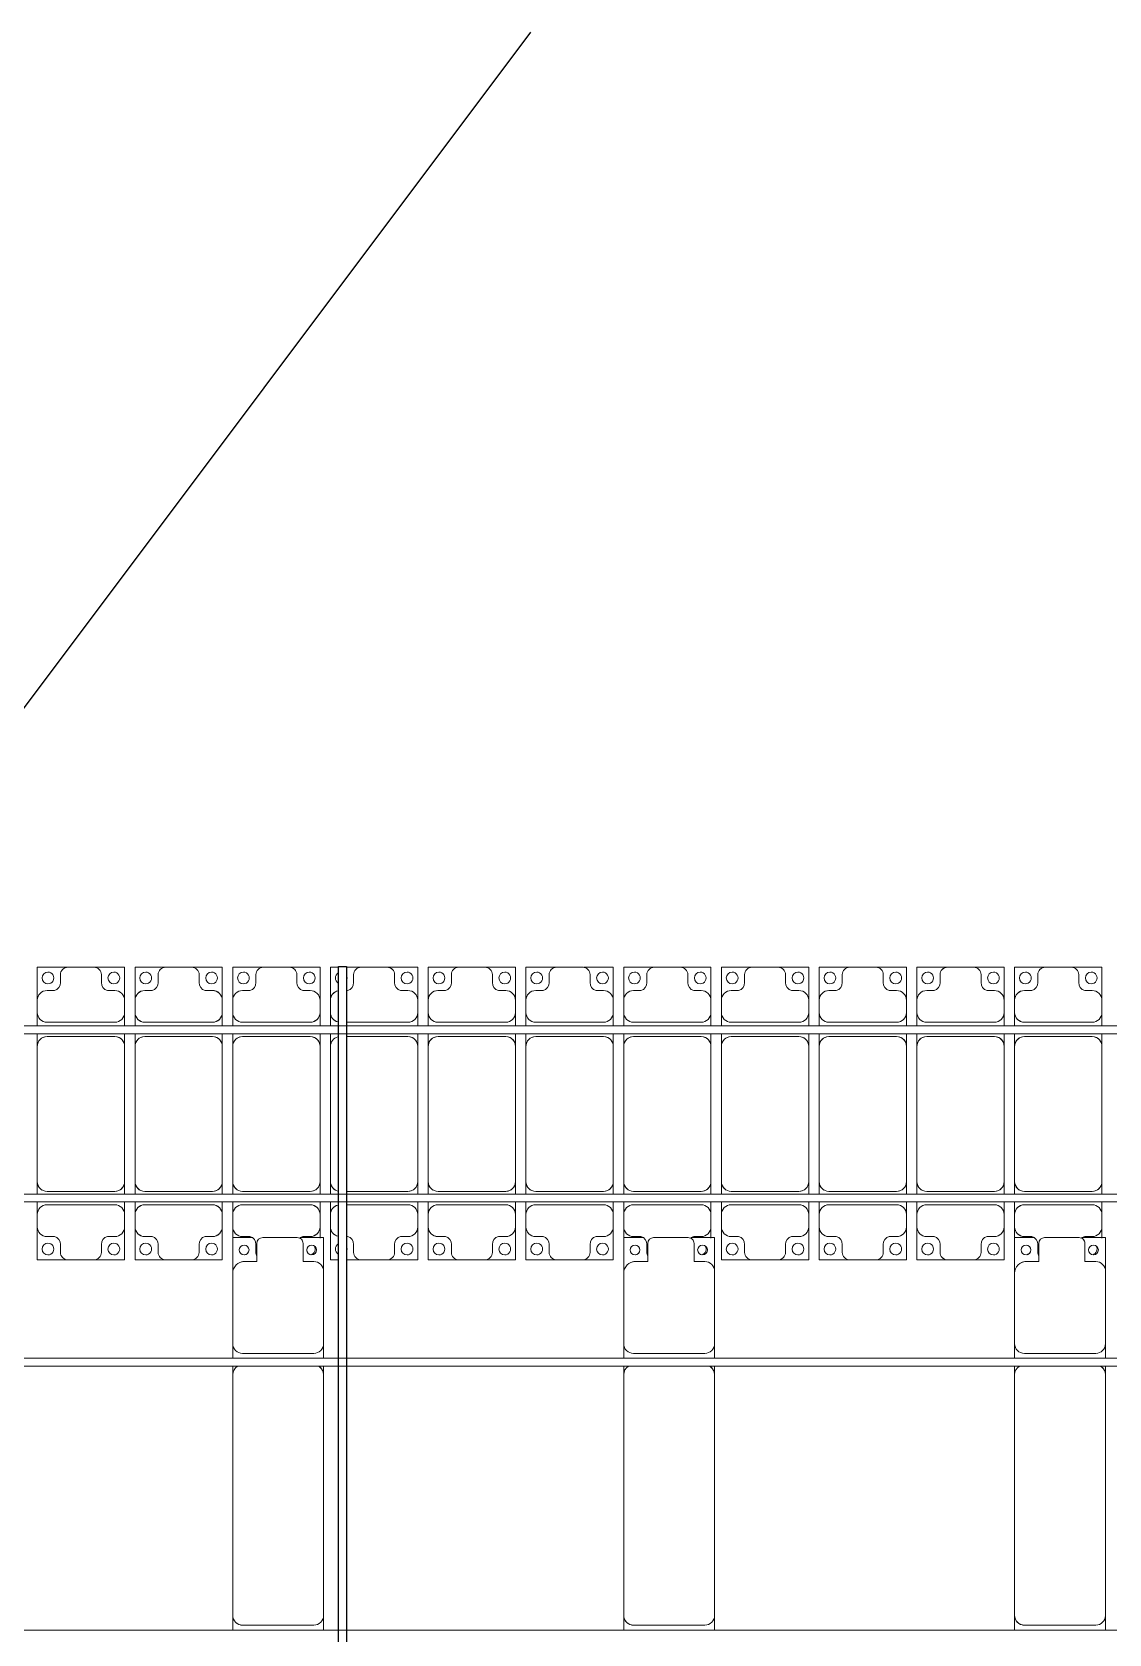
# Model space of a CAD drawing. Header units: millimetres. Extents: x -178706 to 107777, y -87310 to 933.
# Drawn here: x -66151 to -60641, y -8881 to -687 of the extents above; entities that cross this region are included whole.
import ezdxf

# ---------------------------------------------------------------- set-up
doc = ezdxf.new("R2010")
doc.units = ezdxf.units.MM
doc.layers.add('A-GENM', color=13, linetype='Continuous', lineweight=9)
doc.layers.add('S-BEAM', color=12, linetype='Continuous', lineweight=9)
doc.layers.add('GC-DAY NEO', color=5, linetype='Continuous')

# ---------------------------------------------------------------- blocks, each defined once
blk = doc.blocks.new('Dai phao do pin - DẢI PHAO ĐỠ PIN-V53-BỐ TRÍ KHUNG KẾT CẤU BÈ PIN 04')
at = {"layer": 'A-GENM', "color": 7}
for p, q in [((67074.7, 241.6), (67149.7, 241.6)), ((67099.7, 191.6), (67099.7, -173.4)), ((68380.3, 241.6), (67149.7, 241.6)), ((68380.3, 241.6), (68424.7, 241.6)), ((68464.7, 241.6), (68539.7, 241.6)), ((68489.7, 191.6), (68489.7, -173.4)), ((68899.7, 241.6), (68539.7, 241.6)), ((68899.7, 241.6), (69082.2, 241.6)), ((68959.7, 118.2), (68959.7, 181.6)), ((69082.2, 241.6), (69082.2, 142.1)), ((69052.2, 118.2), (68959.7, 118.2)), ((69082.2, -88.2), (69082.2, 88.2)), ((68959.7, -173.4), (68959.7, -118.2)), ((68959.7, -118.2), (69052.2, -118.2)), ((69082.2, -105.4), (69082.2, -223.4)), ((67149.7, -223.4), (67074.7, -223.4)), ((67149.7, -223.4), (68380.3, -223.4)), ((68424.7, -223.4), (68380.3, -223.4)), ((68539.7, -223.4), (68464.7, -223.4)), ((68539.7, -223.4), (68909.7, -223.4)), ((69082.2, -223.4), (68909.7, -223.4))]:
    blk.add_line(p, q, dxfattribs=at)
for centre, radius, start, end in [((67149.7, 191.6), 50, 90, 180), ((67149.7, 191.6), 50, 105, 180), ((68380.3, 191.6), 50, 30, 90), ((68380.3, 191.6), 50, 30, 90), ((68539.7, 191.6), 50, 90, 180), ((68539.7, 191.6), 50, 135, 180), ((68899.7, 181.6), 60, 0, 90), ((68899.7, 181.6), 60, 0, 30), ((69018.6, 183.2), 25, 360, 180), ((69018.6, 183.2), 25, 180, 360), ((69052.2, 88.2), 30, 360, 90), ((69018.6, -161.8), 25, 360, 180), ((69018.6, -161.8), 25, 180, 360), ((69018.6, -161.8), 25, 90, 105), ((69052.2, -88.2), 30, 270, 0), ((69052.2, -88.2), 30, 300, 330), ((67149.7, -173.4), 50, 180, 270), ((67149.7, -173.4), 50, 180, 270), ((68380.3, -173.4), 50, 270, 330), ((68380.3, -173.4), 50, 285, 330), ((68539.7, -173.4), 50, 180, 270), ((68539.7, -173.4), 50, 180, 225), ((68909.7, -173.4), 50, 270, 0), ((68909.7, -173.4), 50, 315, 0)]:
    blk.add_arc(centre, radius, start, end, dxfattribs=at)
blk = doc.blocks.new('Dai phao do pin - DẢI PHAO ĐỠ PIN-V54-BỐ TRÍ KHUNG KẾT CẤU BÈ PIN 04')
at = {"layer": 'A-GENM', "color": 7}
for p, q in [((67074.7, 241.6), (67149.7, 241.6)), ((67099.7, 191.6), (67099.7, -173.4)), ((68380.3, 241.6), (67149.7, 241.6)), ((68380.3, 241.6), (68424.7, 241.6)), ((68464.7, 241.6), (68539.7, 241.6)), ((68489.7, 191.6), (68489.7, -173.4)), ((68899.7, 241.6), (68539.7, 241.6)), ((68902, 241.6), (69082.2, 241.6)), ((68959.7, 118.2), (68959.7, 181.6)), ((69082.2, 241.6), (69082.2, 142.1)), ((69052.2, 118.2), (68959.7, 118.2)), ((69082.2, -88.2), (69082.2, 88.2)), ((68959.7, -173.4), (68959.7, -118.2)), ((68959.7, -118.2), (69052.2, -118.2)), ((69082.2, -105.4), (69082.2, -223.4)), ((67149.7, -223.4), (67074.7, -223.4)), ((67149.7, -223.4), (68380.3, -223.4)), ((68424.7, -223.4), (68380.3, -223.4)), ((68539.7, -223.4), (68464.7, -223.4)), ((68539.7, -223.4), (68909.7, -223.4)), ((69082.2, -223.4), (68909.7, -223.4))]:
    blk.add_line(p, q, dxfattribs=at)
for centre, radius, start, end in [((67149.7, 191.6), 50, 90, 180), ((67149.7, 191.6), 50, 105, 180), ((68380.3, 191.6), 50, 30, 90), ((68380.3, 191.6), 50, 30, 90), ((68539.7, 191.6), 50, 90, 180), ((68539.7, 191.6), 50, 135, 180), ((68899.7, 181.6), 60, 0, 90), ((68899.7, 181.6), 60, 0, 30), ((69018.6, 183.2), 25, 360, 180), ((69018.6, 183.2), 25, 180, 360), ((69052.2, 88.2), 30, 360, 90), ((69018.6, -161.8), 25, 360, 180), ((69018.6, -161.8), 25, 180, 360), ((69018.6, -161.8), 25, 90, 105), ((69052.2, -88.2), 30, 270, 0), ((69052.2, -88.2), 30, 300, 330), ((67149.7, -173.4), 50, 180, 270), ((67149.7, -173.4), 50, 180, 270), ((68380.3, -173.4), 50, 270, 330), ((68380.3, -173.4), 50, 285, 330), ((68539.7, -173.4), 50, 180, 270), ((68539.7, -173.4), 50, 180, 225), ((68909.7, -173.4), 50, 270, 0), ((68909.7, -173.4), 50, 315, 0)]:
    blk.add_arc(centre, radius, start, end, dxfattribs=at)
blk = doc.blocks.new('Dai phao do pin - DẢI PHAO ĐỠ PIN-V55-BỐ TRÍ KHUNG KẾT CẤU BÈ PIN 04')
at = {"layer": 'A-GENM', "color": 7}
for p, q in [((67074.7, 241.6), (67149.7, 241.6)), ((67099.7, 191.6), (67099.7, -173.4)), ((68380.3, 241.6), (67149.7, 241.6)), ((68380.3, 241.6), (68424.7, 241.6)), ((68464.7, 241.6), (68539.7, 241.6)), ((68489.7, 191.6), (68489.7, -173.4)), ((68899.7, 241.6), (68539.7, 241.6)), ((68899.7, 241.6), (69082.2, 241.6)), ((68959.7, 118.2), (68959.7, 181.6)), ((69082.2, 241.6), (69082.2, 142.1)), ((69052.2, 118.2), (68959.7, 118.2)), ((69082.2, -88.2), (69082.2, 88.2)), ((68959.7, -173.4), (68959.7, -118.2)), ((68959.7, -118.2), (69052.2, -118.2)), ((69082.2, -105.4), (69082.2, -223.4)), ((67149.7, -223.4), (67074.7, -223.4)), ((67149.7, -223.4), (68380.3, -223.4)), ((68424.7, -223.4), (68380.3, -223.4)), ((68539.7, -223.4), (68464.7, -223.4)), ((68539.7, -223.4), (68909.7, -223.4)), ((69082.2, -223.4), (68909.7, -223.4))]:
    blk.add_line(p, q, dxfattribs=at)
for centre, radius, start, end in [((67149.7, 191.6), 50, 90, 180), ((67149.7, 191.6), 50, 105, 180), ((68380.3, 191.6), 50, 30, 90), ((68380.3, 191.6), 50, 30, 90), ((68539.7, 191.6), 50, 90, 180), ((68539.7, 191.6), 50, 135, 180), ((68899.7, 181.6), 60, 0, 90), ((68899.7, 181.6), 60, 0, 27.22226), ((69018.6, 183.2), 25, 360, 180), ((69018.6, 183.2), 25, 180, 360), ((69052.2, 88.2), 30, 360, 90), ((69018.6, -161.8), 25, 360, 180), ((69018.6, -161.8), 25, 180, 360), ((69018.6, -161.8), 25, 90, 105), ((69052.2, -88.2), 30, 270, 0), ((69052.2, -88.2), 30, 300, 330), ((67149.7, -173.4), 50, 180, 270), ((67149.7, -173.4), 50, 180, 270), ((68380.3, -173.4), 50, 270, 330), ((68380.3, -173.4), 50, 285, 330), ((68539.7, -173.4), 50, 180, 270), ((68539.7, -173.4), 50, 180, 225), ((68909.7, -173.4), 50, 270, 0), ((68909.7, -173.4), 50, 315, 0)]:
    blk.add_arc(centre, radius, start, end, dxfattribs=at)
blk = doc.blocks.new('Dầm C52 - Dầm C52-21052-BỐ TRÍ KHUNG KẾT CẤU BÈ PIN 04')
at = {"layer": 'S-BEAM', "color": 1}
blk.add_line((63551.9, -20), (-63551.9, -20), dxfattribs=at)
blk = doc.blocks.new('Dầm C52 - Dầm C52-21053-BỐ TRÍ KHUNG KẾT CẤU BÈ PIN 04')
at = {"layer": 'S-BEAM', "color": 1}
for p, q in [((-63553.8, 20), (63553.8, 20)), ((63553.8, -20), (-63553.8, -20))]:
    blk.add_line(p, q, dxfattribs=at)
blk = doc.blocks.new('Dầm C52 - Dầm C52-21054-BỐ TRÍ KHUNG KẾT CẤU BÈ PIN 04')
at = {"layer": 'S-BEAM', "color": 1}
for p, q in [((-63555, 20), (63555, 20)), ((63555, -20), (-63555, -20))]:
    blk.add_line(p, q, dxfattribs=at)
blk = doc.blocks.new('Dầm C52 - Dầm C52-21055-BỐ TRÍ KHUNG KẾT CẤU BÈ PIN 04')
at = {"layer": 'S-BEAM', "color": 1}
for p, q in [((-63556.2, 20), (63556.2, 20)), ((63556.2, -20), (-63556.2, -20))]:
    blk.add_line(p, q, dxfattribs=at)
blk = doc.blocks.new('Dầm C52 - Hộp 40x60-15957-BỐ TRÍ KHUNG KẾT CẤU BÈ PIN 04')
at = {"layer": 'S-BEAM', "color": 3, "lineweight": 25}
for p, q in [((-37160, 20), (37160, 20)), ((37160, 20), (37160, -20)), ((37160, -20), (-37160, -20))]:
    blk.add_line(p, q, dxfattribs=at)
blk = doc.blocks.new('Dai phaodi lai - DẢI PHAO ĐI LẠI-21666-BỐ TRÍ KHUNG KẾT CẤU BÈ PIN 04')
at = {"layer": 'A-GENM', "color": 7}
for p, q in [((104776.8, 748.4), (104933.1, 748.4)), ((104776.8, 579.3), (104776.8, 748.4)), ((105066.9, 748.4), (104933.1, 748.4)), ((105066.9, 748.4), (105223.2, 748.4)), ((105223.2, 748.4), (105223.2, 579.3)), ((105276.8, 748.4), (105433.1, 748.4)), ((105276.8, 579.3), (105276.8, 748.4)), ((105566.9, 748.4), (105433.1, 748.4)), ((105566.9, 748.4), (105723.2, 748.4)), ((105723.2, 748.4), (105723.2, 579.3)), ((105776.8, 748.4), (105933.1, 748.4)), ((105776.8, 579.3), (105776.8, 748.4)), ((106066.9, 748.4), (105933.1, 748.4)), ((106066.9, 748.4), (106223.2, 748.4)), ((106223.2, 748.4), (106223.2, 579.3)), ((106276.8, 748.4), (106318.3, 748.4)), ((106276.8, 579.3), (106276.8, 748.4)), ((106358.3, 748.4), (106433.1, 748.4)), ((106566.9, 748.4), (106433.1, 748.4)), ((106566.9, 748.4), (106723.2, 748.4)), ((106723.2, 748.4), (106723.2, 579.3)), ((106776.8, 748.4), (106933.1, 748.4)), ((106776.8, 579.3), (106776.8, 748.4)), ((107066.9, 748.4), (106933.1, 748.4)), ((107066.9, 748.4), (107223.2, 748.4)), ((107223.2, 748.4), (107223.2, 579.3)), ((107276.8, 748.4), (107433.1, 748.4)), ((107276.8, 579.3), (107276.8, 748.4)), ((107566.9, 748.4), (107433.1, 748.4)), ((107571.8, 748.4), (107723.2, 748.4)), ((107723.2, 748.4), (107723.2, 579.3)), ((107776.8, 748.4), (107933.1, 748.4)), ((107776.8, 579.3), (107776.8, 748.4)), ((108066.9, 748.4), (107933.1, 748.4)), ((108066.9, 748.4), (108223.2, 748.4)), ((108223.2, 748.4), (108223.2, 579.3)), ((108276.8, 748.4), (108433.1, 748.4)), ((108276.8, 579.3), (108276.8, 748.4)), ((108566.9, 748.4), (108433.1, 748.4)), ((108566.9, 748.4), (108723.2, 748.4)), ((108723.2, 748.4), (108723.2, 579.3)), ((108776.8, 748.4), (108933.1, 748.4)), ((108776.8, 579.3), (108776.8, 748.4)), ((109066.9, 748.4), (108933.1, 748.4)), ((109066.9, 748.4), (109223.2, 748.4)), ((109223.2, 748.4), (109223.2, 579.3)), ((109276.8, 748.4), (109433.1, 748.4)), ((109276.8, 579.3), (109276.8, 748.4)), ((109566.9, 748.4), (109433.1, 748.4)), ((109566.9, 748.4), (109723.2, 748.4)), ((109723.2, 748.4), (109723.2, 579.3)), ((109776.8, 748.4), (109933.1, 748.4)), ((109776.8, 579.3), (109776.8, 748.4)), ((110066.9, 748.4), (109933.1, 748.4)), ((110066.9, 748.4), (110223.2, 748.4)), ((110223.2, 748.4), (110223.2, 579.3)), ((104895.1, 710.4), (104895.1, 670.7)), ((105104.9, 670.7), (105104.9, 710.4)), ((105395.1, 710.4), (105395.1, 670.7)), ((105604.9, 670.7), (105604.9, 710.4)), ((105895.1, 710.4), (105895.1, 670.7)), ((106104.9, 670.7), (106104.9, 710.4)), ((106395.1, 710.4), (106395.1, 670.7)), ((106604.9, 670.7), (106604.9, 710.4)), ((106895.1, 710.4), (106895.1, 670.7)), ((107104.9, 670.7), (107104.9, 710.4)), ((107395.1, 710.4), (107395.1, 670.7)), ((107604.9, 670.7), (107604.9, 710.4)), ((107895.1, 710.4), (107895.1, 670.7)), ((108104.9, 670.7), (108104.9, 710.4)), ((108395.1, 710.4), (108395.1, 670.7)), ((108604.9, 670.7), (108604.9, 710.4)), ((108895.1, 710.4), (108895.1, 670.7)), ((109104.9, 670.7), (109104.9, 710.4)), ((109395.1, 710.4), (109395.1, 670.7)), ((109604.9, 670.7), (109604.9, 710.4)), ((109895.1, 710.4), (109895.1, 670.7)), ((110104.9, 670.7), (110104.9, 710.4)), ((104776.8, 579.3), (104776.8, 516.7)), ((104864.3, 629.3), (104826.8, 629.3)), ((105173.2, 629.3), (105135.7, 629.3)), ((105223.2, 516.7), (105223.2, 579.3)), ((105276.8, 579.3), (105276.8, 516.7)), ((105364.3, 629.3), (105326.8, 629.3)), ((105673.2, 629.3), (105635.7, 629.3)), ((105723.2, 516.7), (105723.2, 579.3)), ((105776.8, 579.3), (105776.8, 516.7)), ((105864.3, 629.3), (105826.8, 629.3)), ((106173.2, 629.3), (106135.7, 629.3)), ((106223.2, 516.7), (106223.2, 579.3)), ((106276.8, 579.3), (106276.8, 516.7)), ((106364.3, 629.3), (106358.3, 629.3)), ((106673.2, 629.3), (106635.7, 629.3)), ((106723.2, 516.7), (106723.2, 579.3)), ((106776.8, 579.3), (106776.8, 516.7)), ((106864.3, 629.3), (106826.8, 629.3)), ((107173.2, 629.3), (107135.7, 629.3)), ((107223.2, 516.7), (107223.2, 579.3)), ((107276.8, 579.3), (107276.8, 516.7)), ((107364.3, 629.3), (107326.8, 629.3)), ((107673.2, 629.3), (107635.7, 629.3)), ((107723.2, 516.7), (107723.2, 579.3)), ((107776.8, 579.3), (107776.8, 516.7)), ((107864.3, 629.3), (107826.8, 629.3)), ((108173.2, 629.3), (108135.7, 629.3)), ((108223.2, 516.7), (108223.2, 579.3)), ((108276.8, 579.3), (108276.8, 516.7)), ((108364.3, 629.3), (108326.8, 629.3)), ((108673.2, 629.3), (108635.7, 629.3)), ((108723.2, 516.7), (108723.2, 579.3)), ((108776.8, 579.3), (108776.8, 516.7)), ((108864.3, 629.3), (108826.8, 629.3)), ((109173.2, 629.3), (109135.7, 629.3)), ((109223.2, 516.7), (109223.2, 579.3)), ((109276.8, 579.3), (109276.8, 516.7)), ((109364.3, 629.3), (109326.8, 629.3)), ((109673.2, 629.3), (109635.7, 629.3)), ((109723.2, 516.7), (109723.2, 579.3)), ((109776.8, 579.3), (109776.8, 516.7)), ((109864.3, 629.3), (109826.8, 629.3)), ((110173.2, 629.3), (110135.7, 629.3)), ((110223.2, 516.7), (110223.2, 579.3)), ((104776.8, 447.9), (104776.8, 516.7)), ((105223.2, 516.7), (105223.2, 447.9)), ((105276.8, 447.9), (105276.8, 516.7)), ((105723.2, 516.7), (105723.2, 447.9)), ((105776.8, 447.9), (105776.8, 516.7)), ((106223.2, 516.7), (106223.2, 447.9)), ((106276.8, 447.9), (106276.8, 516.7)), ((106723.2, 516.7), (106723.2, 447.9)), ((106776.8, 447.9), (106776.8, 516.7)), ((107223.2, 516.7), (107223.2, 447.9)), ((107276.8, 447.9), (107276.8, 516.7)), ((107723.2, 516.7), (107723.2, 447.9)), ((107776.8, 447.9), (107776.8, 516.7)), ((108223.2, 516.7), (108223.2, 447.9)), ((108276.8, 447.9), (108276.8, 516.7)), ((108723.2, 516.7), (108723.2, 447.9)), ((108776.8, 447.9), (108776.8, 516.7)), ((109223.2, 516.7), (109223.2, 447.9)), ((109276.8, 447.9), (109276.8, 516.7)), ((109723.2, 516.7), (109723.2, 447.9)), ((109776.8, 447.9), (109776.8, 516.7)), ((110223.2, 516.7), (110223.2, 447.9)), ((104826.8, 466.7), (105173.2, 466.7)), ((105326.8, 466.7), (105673.2, 466.7)), ((105826.8, 466.7), (106173.2, 466.7)), ((106358.3, 466.7), (106673.2, 466.7)), ((106826.8, 466.7), (107173.2, 466.7)), ((107326.8, 466.7), (107673.2, 466.7)), ((107826.8, 466.7), (108173.2, 466.7)), ((108326.8, 466.7), (108673.2, 466.7)), ((108826.8, 466.7), (109173.2, 466.7)), ((109326.8, 466.7), (109673.2, 466.7)), ((109826.8, 466.7), (110173.2, 466.7)), ((104776.8, 343.3), (104776.8, 407.9)), ((104776.8, 343.3), (104776.8, -348.3)), ((105173.2, 393.3), (104826.8, 393.3)), ((105223.2, 407.9), (105223.2, 343.3)), ((105223.2, -348.3), (105223.2, 343.3)), ((105276.8, 343.3), (105276.8, 407.9)), ((105276.8, 343.3), (105276.8, -348.3)), ((105673.2, 393.3), (105326.8, 393.3)), ((105723.2, 407.9), (105723.2, 343.3)), ((105723.2, -348.3), (105723.2, 343.3)), ((105776.8, 343.3), (105776.8, 407.9)), ((105776.8, 343.3), (105776.8, -348.3)), ((106173.2, 393.3), (105826.8, 393.3)), ((106223.2, 407.9), (106223.2, 343.3)), ((106223.2, -348.3), (106223.2, 343.3)), ((106276.8, 343.3), (106276.8, 407.9)), ((106276.8, 343.3), (106276.8, -348.3)), ((106673.2, 393.3), (106358.3, 393.3)), ((106723.2, 407.9), (106723.2, 343.3)), ((106723.2, -348.3), (106723.2, 343.3)), ((106776.8, 343.3), (106776.8, 407.9)), ((106776.8, 343.3), (106776.8, -348.3)), ((107173.2, 393.3), (106826.8, 393.3)), ((107223.2, 407.9), (107223.2, 343.3)), ((107223.2, -348.3), (107223.2, 343.3)), ((107276.8, 343.3), (107276.8, 407.9)), ((107276.8, 343.3), (107276.8, -348.3)), ((107673.2, 393.3), (107326.8, 393.3)), ((107723.2, 407.9), (107723.2, 343.3)), ((107723.2, -348.3), (107723.2, 343.3)), ((107776.8, 343.3), (107776.8, 407.9)), ((107776.8, 343.3), (107776.8, -348.3)), ((108173.2, 393.3), (107826.8, 393.3)), ((108223.2, 407.9), (108223.2, 343.3)), ((108223.2, -348.3), (108223.2, 343.3)), ((108276.8, 343.3), (108276.8, 407.9)), ((108276.8, 343.3), (108276.8, -348.3)), ((108673.2, 393.3), (108326.8, 393.3)), ((108723.2, 407.9), (108723.2, 343.3)), ((108723.2, -348.3), (108723.2, 343.3)), ((108776.8, 343.3), (108776.8, 407.9)), ((108776.8, 343.3), (108776.8, -348.3)), ((109173.2, 393.3), (108826.8, 393.3)), ((109223.2, 407.9), (109223.2, 343.3)), ((109223.2, -348.3), (109223.2, 343.3)), ((109276.8, 343.3), (109276.8, 407.9)), ((109276.8, 343.3), (109276.8, -348.3)), ((109673.2, 393.3), (109326.8, 393.3)), ((109723.2, 407.9), (109723.2, 343.3)), ((109723.2, -348.3), (109723.2, 343.3)), ((109776.8, 343.3), (109776.8, 407.9)), ((109776.8, 343.3), (109776.8, -348.3)), ((110173.2, 393.3), (109826.8, 393.3)), ((110223.2, 407.9), (110223.2, 343.3)), ((110223.2, -348.3), (110223.2, 343.3)), ((104776.8, -412.1), (104776.8, -348.3)), ((104826.8, -398.3), (105173.2, -398.3)), ((105223.2, -348.3), (105223.2, -412.1)), ((105276.8, -412.1), (105276.8, -348.3)), ((105326.8, -398.3), (105673.2, -398.3)), ((105723.2, -348.3), (105723.2, -412.1)), ((105776.8, -412.1), (105776.8, -348.3)), ((105826.8, -398.3), (106173.2, -398.3)), ((106223.2, -348.3), (106223.2, -412.1)), ((106276.8, -412.1), (106276.8, -348.3)), ((106358.3, -398.3), (106673.2, -398.3)), ((106723.2, -348.3), (106723.2, -412.1)), ((106776.8, -412.1), (106776.8, -348.3)), ((106826.8, -398.3), (107173.2, -398.3)), ((107223.2, -348.3), (107223.2, -412.1)), ((107276.8, -412.1), (107276.8, -348.3)), ((107326.8, -398.3), (107673.2, -398.3)), ((107723.2, -348.3), (107723.2, -412.1)), ((107776.8, -412.1), (107776.8, -348.3)), ((107826.8, -398.3), (108173.2, -398.3)), ((108223.2, -348.3), (108223.2, -412.1)), ((108276.8, -412.1), (108276.8, -348.3)), ((108326.8, -398.3), (108673.2, -398.3)), ((108723.2, -348.3), (108723.2, -412.1)), ((108776.8, -412.1), (108776.8, -348.3)), ((108826.8, -398.3), (109173.2, -398.3)), ((109223.2, -348.3), (109223.2, -412.1)), ((109276.8, -412.1), (109276.8, -348.3)), ((109326.8, -398.3), (109673.2, -398.3)), ((109723.2, -348.3), (109723.2, -412.1)), ((109776.8, -412.1), (109776.8, -348.3)), ((109826.8, -398.3), (110173.2, -398.3)), ((110223.2, -348.3), (110223.2, -412.1)), ((104776.8, -516.7), (104776.8, -452.1)), ((105173.2, -466.7), (104826.8, -466.7)), ((105223.2, -452.1), (105223.2, -516.7)), ((105276.8, -516.7), (105276.8, -452.1)), ((105673.2, -466.7), (105326.8, -466.7)), ((105723.2, -452.1), (105723.2, -516.7)), ((105776.8, -516.7), (105776.8, -452.1)), ((106173.2, -466.7), (105826.8, -466.7)), ((106223.2, -452.1), (106223.2, -516.7)), ((106276.8, -516.7), (106276.8, -452.1)), ((106673.2, -466.7), (106358.3, -466.7)), ((106723.2, -452.1), (106723.2, -516.7)), ((106776.8, -516.7), (106776.8, -452.1)), ((107173.2, -466.7), (106826.8, -466.7)), ((107223.2, -452.1), (107223.2, -516.7)), ((107276.8, -516.7), (107276.8, -452.1)), ((107673.2, -466.7), (107326.8, -466.7)), ((107723.2, -452.1), (107723.2, -516.7)), ((107776.8, -516.7), (107776.8, -452.1)), ((108173.2, -466.7), (107826.8, -466.7)), ((108223.2, -452.1), (108223.2, -516.7)), ((108276.8, -516.7), (108276.8, -452.1)), ((108673.2, -466.7), (108326.8, -466.7)), ((108723.2, -452.1), (108723.2, -516.7)), ((108776.8, -516.7), (108776.8, -452.1)), ((109173.2, -466.7), (108826.8, -466.7)), ((109223.2, -452.1), (109223.2, -516.7)), ((109276.8, -516.7), (109276.8, -452.1)), ((109673.2, -466.7), (109326.8, -466.7)), ((109723.2, -452.1), (109723.2, -516.7)), ((109776.8, -516.7), (109776.8, -452.1)), ((110173.2, -466.7), (109826.8, -466.7)), ((110223.2, -452.1), (110223.2, -516.7)), ((104776.8, -516.7), (104776.8, -579.3)), ((105223.2, -579.3), (105223.2, -516.7)), ((105276.8, -516.7), (105276.8, -579.3)), ((105723.2, -579.3), (105723.2, -516.7)), ((105776.8, -516.7), (105776.8, -579.3)), ((106223.2, -579.3), (106223.2, -516.7)), ((106276.8, -516.7), (106276.8, -579.3)), ((106723.2, -579.3), (106723.2, -516.7)), ((106776.8, -516.7), (106776.8, -579.3)), ((107223.2, -579.3), (107223.2, -516.7)), ((107276.8, -516.7), (107276.8, -579.3)), ((107723.2, -579.3), (107723.2, -516.7)), ((107776.8, -516.7), (107776.8, -579.3)), ((108223.2, -579.3), (108223.2, -516.7)), ((108276.8, -516.7), (108276.8, -579.3)), ((108723.2, -579.3), (108723.2, -516.7)), ((108776.8, -516.7), (108776.8, -579.3)), ((109223.2, -579.3), (109223.2, -516.7)), ((109276.8, -516.7), (109276.8, -579.3)), ((109723.2, -579.3), (109723.2, -516.7)), ((109776.8, -516.7), (109776.8, -579.3)), ((110223.2, -579.3), (110223.2, -516.7)), ((104776.8, -748.4), (104776.8, -579.3)), ((104826.8, -629.3), (104864.3, -629.3)), ((105135.7, -629.3), (105173.2, -629.3)), ((105223.2, -579.3), (105223.2, -748.4)), ((105276.8, -748.4), (105276.8, -579.3)), ((105326.8, -629.3), (105364.3, -629.3)), ((105635.7, -629.3), (105673.2, -629.3)), ((105723.2, -579.3), (105723.2, -748.4)), ((105776.8, -634.6), (105776.8, -579.3)), ((105826.8, -629.3), (105864.3, -629.3)), ((106135.7, -629.3), (106173.2, -629.3)), ((106223.2, -579.3), (106223.2, -637.1)), ((106276.8, -748.4), (106276.8, -579.3)), ((106358.3, -629.3), (106364.3, -629.3)), ((106635.7, -629.3), (106673.2, -629.3)), ((106723.2, -579.3), (106723.2, -748.4)), ((106776.8, -748.4), (106776.8, -579.3)), ((106826.8, -629.3), (106864.3, -629.3)), ((107135.7, -629.3), (107173.2, -629.3)), ((107223.2, -579.3), (107223.2, -748.4)), ((107276.8, -748.4), (107276.8, -579.3)), ((107326.8, -629.3), (107364.3, -629.3)), ((107635.7, -629.3), (107673.2, -629.3)), ((107723.2, -579.3), (107723.2, -748.4)), ((107776.8, -634.6), (107776.8, -579.3)), ((107826.8, -629.3), (107864.3, -629.3)), ((108135.7, -629.3), (108173.2, -629.3)), ((108223.2, -579.3), (108223.2, -637.1)), ((108276.8, -748.4), (108276.8, -579.3)), ((108326.8, -629.3), (108364.3, -629.3)), ((108635.7, -629.3), (108673.2, -629.3)), ((108723.2, -579.3), (108723.2, -748.4)), ((108776.8, -748.4), (108776.8, -579.3)), ((108826.8, -629.3), (108864.3, -629.3)), ((109135.7, -629.3), (109173.2, -629.3)), ((109223.2, -579.3), (109223.2, -748.4)), ((109276.8, -748.4), (109276.8, -579.3)), ((109326.8, -629.3), (109364.3, -629.3)), ((109635.7, -629.3), (109673.2, -629.3)), ((109723.2, -579.3), (109723.2, -748.4)), ((109776.8, -634.6), (109776.8, -579.3)), ((109826.8, -629.3), (109864.3, -629.3)), ((110135.7, -629.3), (110173.2, -629.3)), ((110223.2, -579.3), (110223.2, -637.1)), ((104895.1, -670.7), (104895.1, -710.4)), ((105104.9, -710.4), (105104.9, -670.7)), ((105395.1, -670.7), (105395.1, -710.4)), ((105604.9, -710.4), (105604.9, -670.7)), ((105895.1, -670.7), (105895.1, -710.4)), ((106395.1, -670.7), (106395.1, -710.4)), ((106604.9, -710.4), (106604.9, -670.7)), ((106895.1, -670.7), (106895.1, -710.4)), ((107104.9, -710.4), (107104.9, -670.7)), ((107395.1, -670.7), (107395.1, -710.4)), ((107604.9, -710.4), (107604.9, -670.7)), ((107895.1, -670.7), (107895.1, -710.4)), ((108395.1, -670.7), (108395.1, -710.4)), ((108604.9, -710.4), (108604.9, -670.7)), ((108895.1, -670.7), (108895.1, -710.4)), ((109104.9, -710.4), (109104.9, -670.7)), ((109395.1, -670.7), (109395.1, -710.4)), ((109604.9, -710.4), (109604.9, -670.7)), ((109895.1, -670.7), (109895.1, -710.4)), ((104933.1, -748.4), (104776.8, -748.4)), ((104933.1, -748.4), (105066.9, -748.4)), ((105223.2, -748.4), (105066.9, -748.4)), ((105433.1, -748.4), (105276.8, -748.4)), ((105433.1, -748.4), (105566.9, -748.4)), ((105723.2, -748.4), (105566.9, -748.4)), ((106318.3, -748.4), (106276.8, -748.4)), ((106433.1, -748.4), (106358.3, -748.4)), ((106433.1, -748.4), (106566.9, -748.4)), ((106723.2, -748.4), (106566.9, -748.4)), ((106933.1, -748.4), (106776.8, -748.4)), ((106933.1, -748.4), (107066.9, -748.4)), ((107223.2, -748.4), (107066.9, -748.4)), ((107433.1, -748.4), (107276.8, -748.4)), ((107433.1, -748.4), (107566.9, -748.4)), ((107723.2, -748.4), (107571.8, -748.4)), ((108433.1, -748.4), (108276.8, -748.4)), ((108433.1, -748.4), (108566.9, -748.4)), ((108723.2, -748.4), (108566.9, -748.4)), ((108933.1, -748.4), (108776.8, -748.4)), ((108933.1, -748.4), (109066.9, -748.4)), ((109223.2, -748.4), (109066.9, -748.4)), ((109433.1, -748.4), (109276.8, -748.4)), ((109433.1, -748.4), (109566.9, -748.4)), ((109723.2, -748.4), (109566.9, -748.4))]:
    blk.add_line(p, q, dxfattribs=at)
for centre, radius, start, end in [((104933.1, 710.4), 38, 90, 180), ((104933.1, 710.4), 38, 90, 135), ((105066.9, 710.4), 38, 0, 90), ((105066.9, 710.4), 38, 45, 90), ((105433.1, 710.4), 38, 90, 180), ((105433.1, 710.4), 38, 90, 135), ((105566.9, 710.4), 38, 360, 90), ((105566.9, 710.4), 38, 45, 90), ((105933.1, 710.4), 38, 90, 180), ((105933.1, 710.4), 38, 90, 135), ((106066.9, 710.4), 38, 0, 90), ((106066.9, 710.4), 38, 45, 90), ((106433.1, 710.4), 38, 90, 180), ((106433.1, 710.4), 38, 90, 135), ((106566.9, 710.4), 38, 0, 90), ((106566.9, 710.4), 38, 45, 90), ((106933.1, 710.4), 38, 90, 180), ((106933.1, 710.4), 38, 90, 135), ((107066.9, 710.4), 38, 0, 90), ((107066.9, 710.4), 38, 45, 90), ((107433.1, 710.4), 38, 90, 180), ((107433.1, 710.4), 38, 90, 135), ((107566.9, 710.4), 38, 0, 90), ((107566.9, 710.4), 38, 45, 82.60531), ((107933.1, 710.4), 38, 90, 180), ((107933.1, 710.4), 38, 90, 135), ((108066.9, 710.4), 38, 0, 90), ((108066.9, 710.4), 38, 45, 90), ((108433.1, 710.4), 38, 90, 180), ((108433.1, 710.4), 38, 90, 135), ((108566.9, 710.4), 38, 0, 90), ((108566.9, 710.4), 38, 45, 90), ((108933.1, 710.4), 38, 90, 180), ((108933.1, 710.4), 38, 90, 135), ((109066.9, 710.4), 38, 0, 90), ((109066.9, 710.4), 38, 45, 90), ((109433.1, 710.4), 38, 90, 180), ((109433.1, 710.4), 38, 90, 135), ((109566.9, 710.4), 38, 360, 90), ((109566.9, 710.4), 38, 45, 90), ((109933.1, 710.4), 38, 90, 180), ((109933.1, 710.4), 38, 90, 135), ((110066.9, 710.4), 38, 360, 90), ((110066.9, 710.4), 38, 45, 90), ((104831.6, 693.3), 30, 90, 270), ((104831.6, 693.3), 30, 270, 90), ((104855.2, 668.2), 40, 283.18854, 3.50807), ((105144.8, 668.2), 40, 176.49193, 256.81146), ((105168.4, 693.3), 30, 90, 270), ((105168.4, 693.3), 30, 270, 90), ((105331.6, 693.3), 30, 90, 270), ((105331.6, 693.3), 30, 270, 90), ((105355.2, 668.2), 40, 283.18854, 3.50807), ((105644.8, 668.2), 40, 176.49193, 256.81146), ((105668.4, 693.3), 30, 90, 270), ((105668.4, 693.3), 30, 270, 90), ((105831.6, 693.3), 30, 90, 270), ((105831.6, 693.3), 30, 270, 90), ((105855.2, 668.2), 40, 283.18854, 3.50807), ((106144.8, 668.2), 40, 176.49193, 256.81146), ((106168.4, 693.3), 30, 90, 270), ((106168.4, 693.3), 30, 270, 90), ((106331.6, 693.3), 30, 120, 240), ((106331.6, 693.3), 30, 345, 15), ((106355.2, 668.2), 40, 283.18854, 3.50807), ((106644.8, 668.2), 40, 176.49193, 256.81146), ((106668.4, 693.3), 30, 90, 270), ((106668.4, 693.3), 30, 270, 90), ((106831.6, 693.3), 30, 90, 270), ((106831.6, 693.3), 30, 270, 90), ((106855.2, 668.2), 40, 283.18854, 3.50807), ((107144.8, 668.2), 40, 176.49193, 256.81146), ((107168.4, 693.3), 30, 90, 270), ((107168.4, 693.3), 30, 270, 90), ((107331.6, 693.3), 30, 90, 270), ((107331.6, 693.3), 30, 270, 90), ((107355.2, 668.2), 40, 283.18854, 3.50807), ((107644.8, 668.2), 40, 176.49193, 256.81146), ((107668.4, 693.3), 30, 90, 270), ((107668.4, 693.3), 30, 270, 90), ((107831.6, 693.3), 30, 90, 270), ((107831.6, 693.3), 30, 270, 90), ((107855.2, 668.2), 40, 283.18854, 3.50807), ((108144.8, 668.2), 40, 176.49193, 256.81146), ((108168.4, 693.3), 30, 90, 270), ((108168.4, 693.3), 30, 270, 90), ((108331.6, 693.3), 30, 90, 270), ((108331.6, 693.3), 30, 270, 90), ((108355.2, 668.2), 40, 283.18854, 3.50807), ((108644.8, 668.2), 40, 176.49193, 256.81146), ((108668.4, 693.3), 30, 90, 270), ((108668.4, 693.3), 30, 270, 90), ((108831.6, 693.3), 30, 90, 270), ((108831.6, 693.3), 30, 270, 90), ((108855.2, 668.2), 40, 283.18854, 3.50807), ((109144.8, 668.2), 40, 176.49193, 256.81146), ((109168.4, 693.3), 30, 90, 270), ((109168.4, 693.3), 30, 270, 90), ((109331.6, 693.3), 30, 90, 270), ((109331.6, 693.3), 30, 270, 90), ((109355.2, 668.2), 40, 283.18854, 3.50807), ((109644.8, 668.2), 40, 176.49193, 256.81146), ((109668.4, 693.3), 30, 90, 270), ((109668.4, 693.3), 30, 270, 90), ((109831.6, 693.3), 30, 90, 270), ((109831.6, 693.3), 30, 270, 90), ((109855.2, 668.2), 40, 283.18854, 3.50807), ((110144.8, 668.2), 40, 176.49193, 256.81146), ((110168.4, 693.3), 30, 90, 270), ((110168.4, 693.3), 30, 270, 90), ((104826.8, 579.3), 50, 90, 180), ((104826.8, 579.3), 50, 90, 135), ((105173.2, 579.3), 50, 360, 90), ((105173.2, 579.3), 50, 45, 90), ((105326.8, 579.3), 50, 90, 180), ((105326.8, 579.3), 50, 90, 135), ((105673.2, 579.3), 50, 0, 90), ((105673.2, 579.3), 50, 47.25372, 90), ((105826.8, 579.3), 50, 90, 180), ((105826.8, 579.3), 50, 90, 135), ((106173.2, 579.3), 50, 360, 90), ((106173.2, 579.3), 50, 45, 90), ((106326.8, 579.3), 50, 105, 180), ((106326.8, 579.3), 50, 105, 135), ((106673.2, 579.3), 50, 0, 90), ((106673.2, 579.3), 50, 45, 90), ((106826.8, 579.3), 50, 90, 180), ((106826.8, 579.3), 50, 91.02775, 135), ((107173.2, 579.3), 50, 360, 90), ((107173.2, 579.3), 50, 45, 90), ((107326.8, 579.3), 50, 90, 180), ((107326.8, 579.3), 50, 90, 135), ((107673.2, 579.3), 50, 0, 90), ((107673.2, 579.3), 50, 45, 90), ((107826.8, 579.3), 50, 90, 180), ((107826.8, 579.3), 50, 90, 135), ((108173.2, 579.3), 50, 360, 90), ((108173.2, 579.3), 50, 45, 90), ((108326.8, 579.3), 50, 90, 180), ((108326.8, 579.3), 50, 90, 135), ((108673.2, 579.3), 50, 0, 90), ((108673.2, 579.3), 50, 45, 90), ((108826.8, 579.3), 50, 90, 180), ((108826.8, 579.3), 50, 90, 135), ((109173.2, 579.3), 50, 360, 90), ((109173.2, 579.3), 50, 45, 90), ((109326.8, 579.3), 50, 90, 180), ((109326.8, 579.3), 50, 90, 135), ((109673.2, 579.3), 50, 360, 90), ((109673.2, 579.3), 50, 45, 90), ((109826.8, 579.3), 50, 90, 180), ((109826.8, 579.3), 50, 90, 135), ((110173.2, 579.3), 50, 360, 90), ((110173.2, 579.3), 50, 45, 90), ((104826.8, 516.7), 50, 180, 270), ((105173.2, 516.7), 50, 270, 0), ((105326.8, 516.7), 50, 180, 270), ((105673.2, 516.7), 50, 270, 0), ((105826.8, 516.7), 50, 180, 270), ((106173.2, 516.7), 50, 270, 360), ((106326.8, 516.7), 50, 180, 255), ((106673.2, 516.7), 50, 270, 0), ((106826.8, 516.7), 50, 180, 270), ((107173.2, 516.7), 50, 270, 360), ((107326.8, 516.7), 50, 180, 270), ((107673.2, 516.7), 50, 270, 0), ((107826.8, 516.7), 50, 180, 270), ((108173.2, 516.7), 50, 270, 360), ((108326.8, 516.7), 50, 180, 270), ((108673.2, 516.7), 50, 270, 0), ((108826.8, 516.7), 50, 180, 270), ((109173.2, 516.7), 50, 270, 360), ((109326.8, 516.7), 50, 180, 270), ((109673.2, 516.7), 50, 270, 0), ((109826.8, 516.7), 50, 180, 270), ((110173.2, 516.7), 50, 270, 0), ((104826.8, 516.7), 50, 225, 270), ((105173.2, 516.7), 50, 270, 315), ((105326.8, 516.7), 50, 225, 270), ((105673.2, 516.7), 50, 270, 312.74592), ((105826.8, 516.7), 50, 225, 270), ((106173.2, 516.7), 50, 270, 315), ((106326.8, 516.7), 50, 225, 255), ((106673.2, 516.7), 50, 270, 315), ((106826.8, 516.7), 50, 225, 268.97191), ((107173.2, 516.7), 50, 270, 315), ((107326.8, 516.7), 50, 225, 270), ((107673.2, 516.7), 50, 270, 315), ((107826.8, 516.7), 50, 225, 270), ((108173.2, 516.7), 50, 270, 315), ((108326.8, 516.7), 50, 225, 270), ((108673.2, 516.7), 50, 270, 315), ((108826.8, 516.7), 50, 225, 270), ((109173.2, 516.7), 50, 270, 315), ((109326.8, 516.7), 50, 225, 270), ((109673.2, 516.7), 50, 270, 315), ((109826.8, 516.7), 50, 225, 270), ((110173.2, 516.7), 50, 270, 315), ((104826.8, 343.3), 50, 90, 180), ((104826.8, 343.3), 50, 105, 180), ((105173.2, 343.3), 50, 0, 90), ((105173.2, 343.3), 50, 30, 75), ((105326.8, 343.3), 50, 90, 180), ((105326.8, 343.3), 50, 105, 180), ((105673.2, 343.3), 50, 360, 90), ((105673.2, 343.3), 50, 30, 75), ((105826.8, 343.3), 50, 90, 180), ((105826.8, 343.3), 50, 105, 180), ((106173.2, 343.3), 50, 360, 90), ((106173.2, 343.3), 50, 30, 75), ((106326.8, 343.3), 50, 105, 180), ((106326.8, 343.3), 50, 105, 180), ((106673.2, 343.3), 50, 0, 90), ((106673.2, 343.3), 50, 30, 75), ((106826.8, 343.3), 50, 90, 180), ((106826.8, 343.3), 50, 105, 180), ((107173.2, 343.3), 50, 0, 90), ((107173.2, 343.3), 50, 30, 75), ((107326.8, 343.3), 50, 90, 180), ((107326.8, 343.3), 50, 105, 180), ((107673.2, 343.3), 50, 360, 90), ((107673.2, 343.3), 50, 30, 75), ((107826.8, 343.3), 50, 90, 180), ((107826.8, 343.3), 50, 105, 180), ((108173.2, 343.3), 50, 0, 90), ((108173.2, 343.3), 50, 30, 75), ((108326.8, 343.3), 50, 90, 180), ((108326.8, 343.3), 50, 105, 180), ((108673.2, 343.3), 50, 360, 90), ((108673.2, 343.3), 50, 30, 69.49326), ((108826.8, 343.3), 50, 90, 180), ((108826.8, 343.3), 50, 105, 180), ((109173.2, 343.3), 50, 0, 90), ((109173.2, 343.3), 50, 30, 75), ((109326.8, 343.3), 50, 90, 180), ((109326.8, 343.3), 50, 105, 180), ((109673.2, 343.3), 50, 360, 90), ((109673.2, 343.3), 50, 30, 75), ((109826.8, 343.3), 50, 90, 180), ((109826.8, 343.3), 50, 110.4447, 180), ((110173.2, 343.3), 50, 0, 90), ((110173.2, 343.3), 50, 30, 75), ((104826.8, -348.3), 50, 180, 270), ((104826.8, -348.3), 50, 195, 240), ((105173.2, -348.3), 50, 270, 0), ((105173.2, -348.3), 50, 270, 345), ((105326.8, -348.3), 50, 180, 270), ((105326.8, -348.3), 50, 195, 240), ((105673.2, -348.3), 50, 270, 360), ((105673.2, -348.3), 50, 270, 345), ((105826.8, -348.3), 50, 180, 270), ((105826.8, -348.3), 50, 195, 240), ((106173.2, -348.3), 50, 270, 360), ((106173.2, -348.3), 50, 270, 345), ((106326.8, -348.3), 50, 180, 255), ((106326.8, -348.3), 50, 195, 240), ((106673.2, -348.3), 50, 270, 360), ((106673.2, -348.3), 50, 270, 345), ((106826.8, -348.3), 50, 180, 270), ((106826.8, -348.3), 50, 195, 240), ((107173.2, -348.3), 50, 270, 0), ((107173.2, -348.3), 50, 270, 300), ((107173.2, -348.3), 50, 300.84321, 345), ((107326.8, -348.3), 50, 180, 270), ((107326.8, -348.3), 50, 195, 240), ((107673.2, -348.3), 50, 270, 360), ((107673.2, -348.3), 50, 270, 345), ((107826.8, -348.3), 50, 180, 270), ((107826.8, -348.3), 50, 195, 240), ((108173.2, -348.3), 50, 270, 0), ((108173.2, -348.3), 50, 270, 345), ((108326.8, -348.3), 50, 180, 270), ((108326.8, -348.3), 50, 195, 240), ((108673.2, -348.3), 50, 270, 360), ((108673.2, -348.3), 50, 270, 345), ((108826.8, -348.3), 50, 180, 270), ((108826.8, -348.3), 50, 195, 240), ((109173.2, -348.3), 50, 270, 360), ((109173.2, -348.3), 50, 270, 345), ((109326.8, -348.3), 50, 180, 270), ((109326.8, -348.3), 50, 195, 240), ((109673.2, -348.3), 50, 270, 360), ((109673.2, -348.3), 50, 270, 345), ((109826.8, -348.3), 50, 180, 270), ((109826.8, -348.3), 50, 195, 240), ((110173.2, -348.3), 50, 270, 360), ((110173.2, -348.3), 50, 270, 345), ((104826.8, -516.7), 50, 90, 180), ((104826.8, -516.7), 50, 90, 135), ((105173.2, -516.7), 50, 0, 90), ((105173.2, -516.7), 50, 45, 90), ((105326.8, -516.7), 50, 90, 180), ((105326.8, -516.7), 50, 90, 135), ((105673.2, -516.7), 50, 0, 90), ((105673.2, -516.7), 50, 47.25661, 90), ((105826.8, -516.7), 50, 90, 180), ((105826.8, -516.7), 50, 90, 135), ((106173.2, -516.7), 50, 0, 90), ((106173.2, -516.7), 50, 45, 90), ((106326.8, -516.7), 50, 105, 180), ((106326.8, -516.7), 50, 105, 135), ((106673.2, -516.7), 50, 0, 90), ((106673.2, -516.7), 50, 45, 90), ((106826.8, -516.7), 50, 90, 180), ((106826.8, -516.7), 50, 90, 135), ((107173.2, -516.7), 50, 0, 90), ((107173.2, -516.7), 50, 45, 90), ((107326.8, -516.7), 50, 90, 180), ((107326.8, -516.7), 50, 90, 135), ((107673.2, -516.7), 50, 0, 90), ((107673.2, -516.7), 50, 45, 90), ((107826.8, -516.7), 50, 90, 180), ((107826.8, -516.7), 50, 90, 135), ((108173.2, -516.7), 50, 0, 90), ((108173.2, -516.7), 50, 45, 90), ((108326.8, -516.7), 50, 90, 180), ((108326.8, -516.7), 50, 90, 135), ((108673.2, -516.7), 50, 0, 90), ((108673.2, -516.7), 50, 45, 90), ((108826.8, -516.7), 50, 90, 180), ((108826.8, -516.7), 50, 90, 135), ((109173.2, -516.7), 50, 0, 90), ((109173.2, -516.7), 50, 45, 90), ((109326.8, -516.7), 50, 90, 180), ((109326.8, -516.7), 50, 90, 135), ((109673.2, -516.7), 50, 0, 90), ((109673.2, -516.7), 50, 45, 90), ((109826.8, -516.7), 50, 90, 180), ((109826.8, -516.7), 50, 90, 135), ((110173.2, -516.7), 50, 0, 90), ((110173.2, -516.7), 50, 45, 90), ((104826.8, -579.3), 50, 180, 270), ((104826.8, -579.3), 50, 225, 270), ((104855.2, -668.2), 40, 356.49193, 76.81146), ((105144.8, -668.2), 40, 103.18854, 183.50807), ((105173.2, -579.3), 50, 270, 360), ((105173.2, -579.3), 50, 270, 315), ((105326.8, -579.3), 50, 180, 270), ((105326.8, -579.3), 50, 225, 270), ((105355.2, -668.2), 40, 356.49193, 76.81146), ((105644.8, -668.2), 40, 103.18854, 183.50807), ((105673.2, -579.3), 50, 270, 360), ((105673.2, -579.3), 50, 270, 312.74303), ((105826.8, -579.3), 50, 180, 270), ((105826.8, -579.3), 50, 225, 270), ((105855.2, -668.2), 40, 356.49193, 76.81146), ((106144.8, -668.2), 40, 103.18854, 129.96172), ((106173.2, -579.3), 50, 270, 360), ((106173.2, -579.3), 50, 270, 315), ((106326.8, -579.3), 50, 180, 255), ((106326.8, -579.3), 50, 225, 255), ((106355.2, -668.2), 40, 356.49193, 76.81146), ((106644.8, -668.2), 40, 103.18854, 183.50807), ((106673.2, -579.3), 50, 270, 0), ((106673.2, -579.3), 50, 270, 315), ((106826.8, -579.3), 50, 180, 270), ((106826.8, -579.3), 50, 225, 268.96959), ((106855.2, -668.2), 40, 356.49193, 76.81146), ((107144.8, -668.2), 40, 103.18854, 183.50807), ((107173.2, -579.3), 50, 270, 360), ((107173.2, -579.3), 50, 270, 315), ((107326.8, -579.3), 50, 180, 270), ((107326.8, -579.3), 50, 225, 270), ((107355.2, -668.2), 40, 356.49193, 76.81146), ((107644.8, -668.2), 40, 103.18854, 183.50807), ((107673.2, -579.3), 50, 270, 360), ((107673.2, -579.3), 50, 270, 315), ((107826.8, -579.3), 50, 180, 270), ((107826.8, -579.3), 50, 225, 270), ((107855.2, -668.2), 40, 356.49193, 76.81146), ((108144.8, -668.2), 40, 103.18854, 129.96172), ((108173.2, -579.3), 50, 270, 360), ((108173.2, -579.3), 50, 270, 315), ((108326.8, -579.3), 50, 180, 270), ((108326.8, -579.3), 50, 225, 270), ((108355.2, -668.2), 40, 356.49193, 76.81146), ((108644.8, -668.2), 40, 103.18854, 183.50807), ((108673.2, -579.3), 50, 270, 0), ((108673.2, -579.3), 50, 270, 315), ((108826.8, -579.3), 50, 180, 270), ((108826.8, -579.3), 50, 225, 270), ((108855.2, -668.2), 40, 356.49193, 76.81146), ((109144.8, -668.2), 40, 103.18854, 183.50807), ((109173.2, -579.3), 50, 270, 360), ((109173.2, -579.3), 50, 270, 315), ((109326.8, -579.3), 50, 180, 270), ((109326.8, -579.3), 50, 225, 270), ((109355.2, -668.2), 40, 356.49193, 76.81146), ((109644.8, -668.2), 40, 103.18854, 183.50807), ((109673.2, -579.3), 50, 270, 0), ((109673.2, -579.3), 50, 270, 315), ((109826.8, -579.3), 50, 180, 270), ((109826.8, -579.3), 50, 225, 270), ((109855.2, -668.2), 40, 356.49193, 76.81146), ((110144.8, -668.2), 40, 103.18854, 129.96172), ((110173.2, -579.3), 50, 270, 360), ((110173.2, -579.3), 50, 270, 315), ((104831.6, -693.3), 30, 90, 270), ((104831.6, -693.3), 30, 270, 90), ((104933.1, -710.4), 38, 180, 270), ((104933.1, -710.4), 38, 225, 270), ((105066.9, -710.4), 38, 270, 0), ((105066.9, -710.4), 38, 270, 315), ((105168.4, -693.3), 30, 90, 270), ((105168.4, -693.3), 30, 270, 90), ((105331.6, -693.3), 30, 90, 270), ((105331.6, -693.3), 30, 270, 90), ((105433.1, -710.4), 38, 180, 270), ((105433.1, -710.4), 38, 225, 270), ((105566.9, -710.4), 38, 270, 360), ((105566.9, -710.4), 38, 270, 315), ((105668.4, -693.3), 30, 90, 270), ((105668.4, -693.3), 30, 270, 90), ((105831.6, -693.3), 30, 285, 330), ((105933.1, -710.4), 38, 180, 209.7798), ((106168.4, -693.3), 30, 285, 30), ((106331.6, -693.3), 30, 120, 240), ((106331.6, -693.3), 30, 345, 15), ((106433.1, -710.4), 38, 180, 270), ((106433.1, -710.4), 38, 225, 270), ((106566.9, -710.4), 38, 270, 0), ((106566.9, -710.4), 38, 270, 315), ((106668.4, -693.3), 30, 90, 270), ((106668.4, -693.3), 30, 270, 90), ((106831.6, -693.3), 30, 90, 270), ((106831.6, -693.3), 30, 270, 90), ((106933.1, -710.4), 38, 180, 270), ((106933.1, -710.4), 38, 225, 270), ((107066.9, -710.4), 38, 270, 0), ((107066.9, -710.4), 38, 270, 315), ((107168.4, -693.3), 30, 90, 270), ((107168.4, -693.3), 30, 270, 90), ((107331.6, -693.3), 30, 90, 270), ((107331.6, -693.3), 30, 270, 90), ((107433.1, -710.4), 38, 180, 270), ((107433.1, -710.4), 38, 225, 270), ((107566.9, -710.4), 38, 270, 0), ((107566.9, -710.4), 38, 277.39054, 315), ((107668.4, -693.3), 30, 90, 270), ((107668.4, -693.3), 30, 270, 90), ((107831.6, -693.3), 30, 285, 330), ((107933.1, -710.4), 38, 180, 209.7798), ((108168.4, -693.3), 30, 285, 30), ((108331.6, -693.3), 30, 90, 270), ((108331.6, -693.3), 30, 270, 90), ((108433.1, -710.4), 38, 180, 270), ((108433.1, -710.4), 38, 225, 270), ((108566.9, -710.4), 38, 270, 360), ((108566.9, -710.4), 38, 270, 315), ((108668.4, -693.3), 30, 90, 270), ((108668.4, -693.3), 30, 270, 90), ((108831.6, -693.3), 30, 90, 270), ((108831.6, -693.3), 30, 270, 90), ((108933.1, -710.4), 38, 180, 270), ((108933.1, -710.4), 38, 225, 270), ((109066.9, -710.4), 38, 270, 0), ((109066.9, -710.4), 38, 270, 315), ((109168.4, -693.3), 30, 90, 270), ((109168.4, -693.3), 30, 270, 90), ((109331.6, -693.3), 30, 90, 270), ((109331.6, -693.3), 30, 270, 90), ((109433.1, -710.4), 38, 180, 270), ((109433.1, -710.4), 38, 225, 270), ((109566.9, -710.4), 38, 270, 0), ((109566.9, -710.4), 38, 270, 315), ((109668.4, -693.3), 30, 90, 270), ((109668.4, -693.3), 30, 270, 90), ((109831.6, -693.3), 30, 285, 330), ((109933.1, -710.4), 38, 180, 209.7798), ((110168.4, -693.3), 30, 285, 30)]:
    blk.add_arc(centre, radius, start, end, dxfattribs=at)
blk = doc.blocks.new('HOBANMONG_BEPIN 4_rvt-1-BỐ TRÍ KHUNG KẾT CẤU BÈ PIN 04')
at = {"layer": 'A-GENM', "color": 3, "lineweight": 25}
for name, p, rotation in [('Dai phaodi lai - DẢI PHAO ĐI LẠI-21666-BỐ TRÍ KHUNG KẾT CẤU BÈ PIN 04', (-170900.6, -6219.3), 0.0001043351917741), ('Dai phao do pin - DẢI PHAO ĐỠ PIN-V53-BỐ TRÍ KHUNG KẾT CẤU BÈ PIN 04', (-64882.2, -75935.8), 90.00010434022407), ('Dai phao do pin - DẢI PHAO ĐỠ PIN-V54-BỐ TRÍ KHUNG KẾT CẤU BÈ PIN 04', (-62882.2, -75935.8), 90.00010434022407), ('Dai phao do pin - DẢI PHAO ĐỠ PIN-V55-BỐ TRÍ KHUNG KẾT CẤU BÈ PIN 04', (-60882.2, -75935.8), 90.00010434022407)]:
    blk.add_blockref(name, p, dxfattribs=dict(at, rotation=rotation))
at = {"layer": 'S-BEAM', "color": 3, "lineweight": 25}
for name, p, rotation in [('Dầm C52 - Hộp 40x60-15957-BỐ TRÍ KHUNG KẾT CẤU BÈ PIN 04', (-64562.2, -42626.9), 90.00010434022374), ('Dầm C52 - Dầm C52-21055-BỐ TRÍ KHUNG KẾT CẤU BÈ PIN 04', (-108056.5, -5791.2), 180.0001043386848), ('Dầm C52 - Dầm C52-21054-BỐ TRÍ KHUNG KẾT CẤU BÈ PIN 04', (-108055.3, -6651.2), 180.0001043386848), ('Dầm C52 - Dầm C52-21053-BỐ TRÍ KHUNG KẾT CẤU BÈ PIN 04', (-108054.1, -7491.2), 180.0001043386848), ('Dầm C52 - Dầm C52-21052-BỐ TRÍ KHUNG KẾT CẤU BÈ PIN 04', (-108052.2, -8881.2), 180.0001043386848)]:
    blk.add_blockref(name, p, dxfattribs=dict(at, rotation=rotation))

msp = doc.modelspace()

# ---------------------------------------------------------------- linework, layer by layer
at = {"layer": 'GC-DAY NEO'}
msp.add_line((-68399, -7086.8), (-63598.3, -687.3), dxfattribs=at)

# ---------------------------------------------------------------- block references
at = {"lineweight": 5}
msp.add_blockref('HOBANMONG_BEPIN 4_rvt-1-BỐ TRÍ KHUNG KẾT CẤU BÈ PIN 04', (0, 0), dxfattribs=at)

doc.saveas('drawing.dxf')
